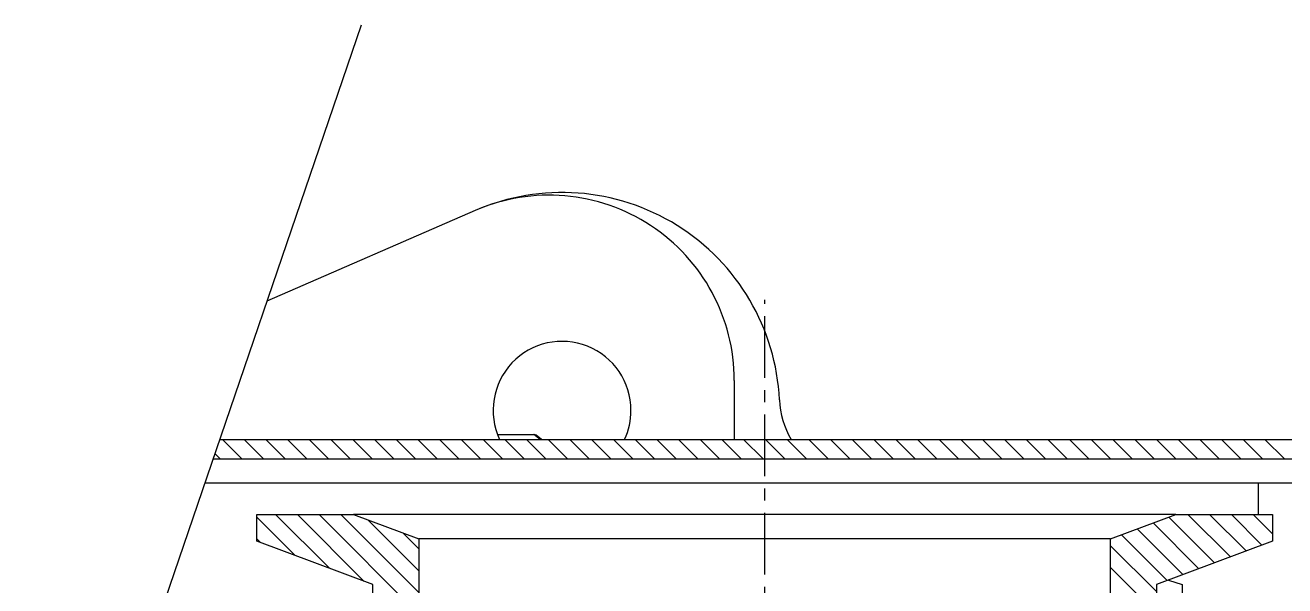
# Model space of a CAD drawing. Header units: millimetres. Extents: x -816 to 2660, y 734 to 4049.
# Drawn here: x 1217.9 to 1478.3, y 2936.5 to 3052.3 of the extents above; entities that cross this region are included whole.
import ezdxf

# ---------------------------------------------------------------- set-up
doc = ezdxf.new("R2010")
doc.units = ezdxf.units.MM
doc.linetypes.add('CENTER', pattern=[10.16, 6.35, -1.27, 1.27, -1.27])

msp = doc.modelspace()

# ---------------------------------------------------------------- linework, layer by layer
at = {"color": 5}
msp.add_line((1287.38, 3052.29), (1217.95, 2849.18), dxfattribs=at)
at = {"color": 7, "linetype": 'Continuous', "lineweight": 25}
for p, q in [((1311, 3014.01), (1267.89, 2995.28)), ((1364.53, 2978.9), (1364.53, 2966.73)), ((1258.13, 2966.73), (1516.65, 2966.73)), ((1315.59, 2967.73), (1323.08, 2967.73)), ((1324.7, 2966.73), (1323.58, 2967.57)), ((1256.77, 2962.73), (1518.65, 2962.73)), ((1255.06, 2957.73), (1501.04, 2957.73)), ((1472.85, 2957.73), (1472.85, 2951.23)), ((1265.82, 2945.73), (1265.82, 2951.23)), ((1265.82, 2951.23), (1285.82, 2951.23)), ((1285.82, 2951.23), (1299.32, 2946.17)), ((1455.82, 2951.23), (1285.82, 2951.23)), ((1442.32, 2946.17), (1455.82, 2951.23)), ((1455.82, 2951.23), (1475.82, 2951.23)), ((1475.82, 2951.23), (1475.82, 2945.73)), ((1289.82, 2936.73), (1265.82, 2945.73)), ((1442.32, 2946.17), (1299.32, 2946.17)), ((1299.32, 2946.17), (1299.32, 2934.23)), ((1442.32, 2934.23), (1442.32, 2946.17)), ((1475.82, 2945.73), (1451.82, 2936.73)), ((1454.32, 2937.67), (1457.13, 2936.73)), ((1289.82, 2930.73), (1289.82, 2936.73)), ((1451.82, 2936.73), (1451.82, 2930.73)), ((1457.13, 2936.73), (1457.13, 2930.73))]:
    msp.add_line(p, q, dxfattribs=at)
at = {"color": 5, "linetype": 'CENTER', "ltscale": 2}
msp.add_line((1370.82, 2715.31), (1370.82, 2995.57), dxfattribs=at)
at = {"color": 7, "linetype": 'Continuous', "lineweight": 18}
for p, q in [((1258.71, 2966.73), (1262.71, 2962.73)), ((1263.2, 2966.73), (1267.2, 2962.73)), ((1267.69, 2966.73), (1271.69, 2962.73)), ((1272.18, 2966.73), (1276.18, 2962.73)), ((1276.67, 2966.73), (1280.67, 2962.73)), ((1281.16, 2966.73), (1285.16, 2962.73)), ((1285.65, 2966.73), (1289.65, 2962.73)), ((1290.14, 2966.73), (1294.14, 2962.73)), ((1294.63, 2966.73), (1298.63, 2962.73)), ((1299.12, 2966.73), (1303.12, 2962.73)), ((1303.61, 2966.73), (1307.61, 2962.73)), ((1308.1, 2966.73), (1312.1, 2962.73)), ((1312.59, 2966.73), (1316.59, 2962.73)), ((1317.08, 2966.73), (1321.08, 2962.73)), ((1321.57, 2966.73), (1325.57, 2962.73)), ((1326.06, 2966.73), (1330.06, 2962.73)), ((1330.55, 2966.73), (1334.55, 2962.73)), ((1335.04, 2966.73), (1339.04, 2962.73)), ((1339.53, 2966.73), (1343.53, 2962.73)), ((1344.02, 2966.73), (1348.02, 2962.73)), ((1348.51, 2966.73), (1352.51, 2962.73)), ((1353, 2966.73), (1357, 2962.73)), ((1357.49, 2966.73), (1361.49, 2962.73)), ((1361.98, 2966.73), (1365.98, 2962.73)), ((1366.47, 2966.73), (1370.47, 2962.73)), ((1370.96, 2966.73), (1374.96, 2962.73)), ((1375.45, 2966.73), (1379.45, 2962.73)), ((1379.94, 2966.73), (1383.94, 2962.73)), ((1384.43, 2966.73), (1388.43, 2962.73)), ((1388.92, 2966.73), (1392.92, 2962.73)), ((1393.41, 2966.73), (1397.41, 2962.73)), ((1397.9, 2966.73), (1401.9, 2962.73)), ((1402.39, 2966.73), (1406.39, 2962.73)), ((1406.88, 2966.73), (1410.88, 2962.73)), ((1411.37, 2966.73), (1415.37, 2962.73)), ((1415.87, 2966.73), (1419.87, 2962.73)), ((1420.36, 2966.73), (1424.36, 2962.73)), ((1424.85, 2966.73), (1428.85, 2962.73)), ((1429.34, 2966.73), (1433.34, 2962.73)), ((1433.83, 2966.73), (1437.83, 2962.73)), ((1438.32, 2966.73), (1442.32, 2962.73)), ((1442.81, 2966.73), (1446.81, 2962.73)), ((1447.3, 2966.73), (1451.3, 2962.73)), ((1451.79, 2966.73), (1455.79, 2962.73)), ((1456.28, 2966.73), (1460.28, 2962.73)), ((1460.77, 2966.73), (1464.77, 2962.73)), ((1465.26, 2966.73), (1469.26, 2962.73)), ((1469.75, 2966.73), (1473.75, 2962.73)), ((1474.24, 2966.73), (1478.24, 2962.73)), ((1257.14, 2963.82), (1258.22, 2962.73))]:
    msp.add_line(p, q, dxfattribs=at)
at = {"color": 8, "linetype": 'Continuous', "lineweight": 25}
msp.add_line((1324.42, 2966.73), (1323.08, 2967.73), dxfattribs=at)
at = {"color": 3, "linetype": 'Continuous', "lineweight": 18}
for p, q in [((1265.82, 2950.65), (1273.68, 2942.79)), ((1269.72, 2951.23), (1280.86, 2940.09)), ((1274.21, 2951.23), (1288.05, 2937.4)), ((1278.7, 2951.23), (1303.7, 2926.23)), ((1283.19, 2951.23), (1299.32, 2935.11)), ((1454.36, 2950.69), (1463.82, 2941.23)), ((1458.31, 2951.23), (1467.08, 2942.46)), ((1462.8, 2951.23), (1470.35, 2943.68)), ((1467.29, 2951.23), (1473.61, 2944.91)), ((1471.78, 2951.23), (1475.82, 2947.19)), ((1288.8, 2950.12), (1299.32, 2939.6)), ((1447.83, 2948.24), (1457.29, 2938.78)), ((1451.1, 2949.46), (1460.55, 2940.01)), ((1265.82, 2946.16), (1266.49, 2945.48)), ((1295.98, 2947.42), (1299.32, 2944.09)), ((1444.57, 2947.01), (1454.02, 2937.56)), ((1442.32, 2944.77), (1451.82, 2935.27)), ((1442.32, 2940.28), (1451.82, 2930.78))]:
    msp.add_line(p, q, dxfattribs=at)
at = {"color": 7, "linetype": 'Continuous', "lineweight": 25}
for centre, radius, start, end in [((1328.93, 2972.73), 45, 2.7294, 113.4828), ((1326.25, 2978.9), 38.28, 0, 113.4828), ((1328.93, 2972.73), 14.25, 0, 204.9011), ((1391.86, 2975.73), 18, 182.7294, 210), ((1328.93, 2972.73), 14.25, 335.0989, 0)]:
    msp.add_arc(centre, radius, start, end, dxfattribs=at)
msp.add_ellipse((1321.03, 2960.73), major_axis=(-2.32, -6.96), ratio=0.328366, start_param=3.032754, end_param=3.250431, dxfattribs=at)
msp.add_ellipse((1321.03, 2960.73), major_axis=(-2.32, -6.96), ratio=0.328366, start_param=3.032754, end_param=3.250431, dxfattribs=at)

doc.saveas('drawing.dxf')
